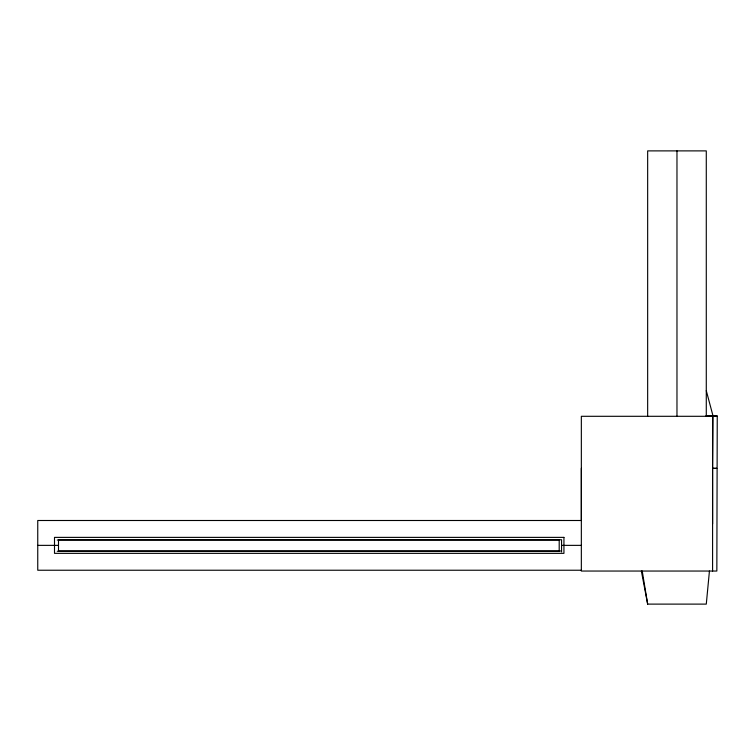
<?xml version="1.0" encoding="UTF-8"?>
<svg xmlns="http://www.w3.org/2000/svg" width="755" height="755" viewBox="0 0 755 755"><rect width="100%" height="100%" fill="white"/><g stroke="black" fill="none" stroke-linecap="round" stroke-linejoin="round"><path stroke-width="1.13" d="M581.341 519.685L581.341 416.298L712.588 416.298L712.588 571.044M712.588 523.961L712.588 467.789M712.588 468.327L716.844 468.355L712.588 468.355L713.003 415.873L717.25 415.901L716.844 571.044L581.341 571.044L581.341 468.327M709.436 571.044L706.284 604.113L647.658 604.113L641.363 571.044M709.804 416.26L712.588 415.873L705.698 416.128M706.284 416.26L712.588 415.873M581.341 520.497L37.75 520.497L37.75 570.233L581.341 570.233M57.257 540.042L559.2 540.042L559.2 551.273L57.238 551.273M37.75 545.365L58.503 545.365M561.56 545.365L581.341 545.365M561.56 550.98L58.503 550.98L58.503 539.749L561.56 539.749L561.569 551.962M717.25 416.203L708.332 416.298L713.003 415.873L706.284 390.684M642.222 571.044L647.658 604.113M706.284 416.486L706.284 150.887L647.658 150.887L647.658 416.298M676.971 150.887L676.971 416.109M563.938 537.381L54.502 537.381L54.502 553.349L563.938 553.349L563.938 537.381"/></g></svg>
